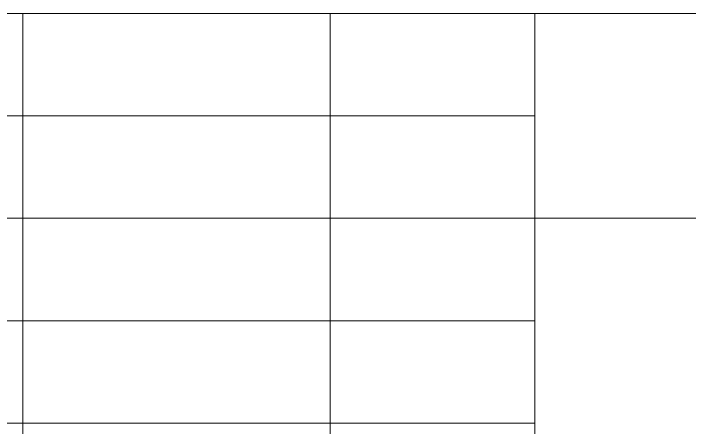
# Model space of a CAD drawing. Header units: millimetres. Extents: x -149347 to 251215, y -2929184 to -2541447.
# Drawn here: x 175975 to 179151, y -2688978 to -2687032 of the extents above; entities that cross this region are included whole.
import ezdxf

# ---------------------------------------------------------------- set-up
doc = ezdxf.new("R2010")
doc.units = ezdxf.units.MM

# ---------------------------------------------------------------- blocks, each defined once
blk = doc.blocks.new('mekteb')
at = {"linetype": 'Continuous', "lineweight": 15}
for p, q in [((124843.3, -1843866.5), (124843.3, -1849366.4)), ((126343.3, -1843866.5), (126343.3, -1849366.4)), ((127343.3, -1843866.5), (127343.3, -1849366.4)), ((120843.4, -1844366.5), (127343.3, -1844366.5)), ((120843.4, -1844866.5), (139343.2, -1844866.5)), ((120843.4, -1845366.5), (127343.3, -1845366.5)), ((120843.4, -1845866.5), (127343.3, -1845866.5))]:
    blk.add_line(p, q, dxfattribs=at)
blk.add_lwpolyline([(120843.4, -1849366.4), (139343.2, -1849366.4), (139343.2, -1843866.5), (120843.4, -1843866.5)], close=True, dxfattribs=at)

msp = doc.modelspace()

# ---------------------------------------------------------------- block references
at = {"color": 7, "lineweight": 15, "xscale": 0.9625013197857314, "yscale": 0.9625013197857314, "zscale": 0.9625013197857314}
msp.add_blockref('mekteb', (55856.83516, -912308.31431), dxfattribs=at)

doc.saveas('drawing.dxf')
